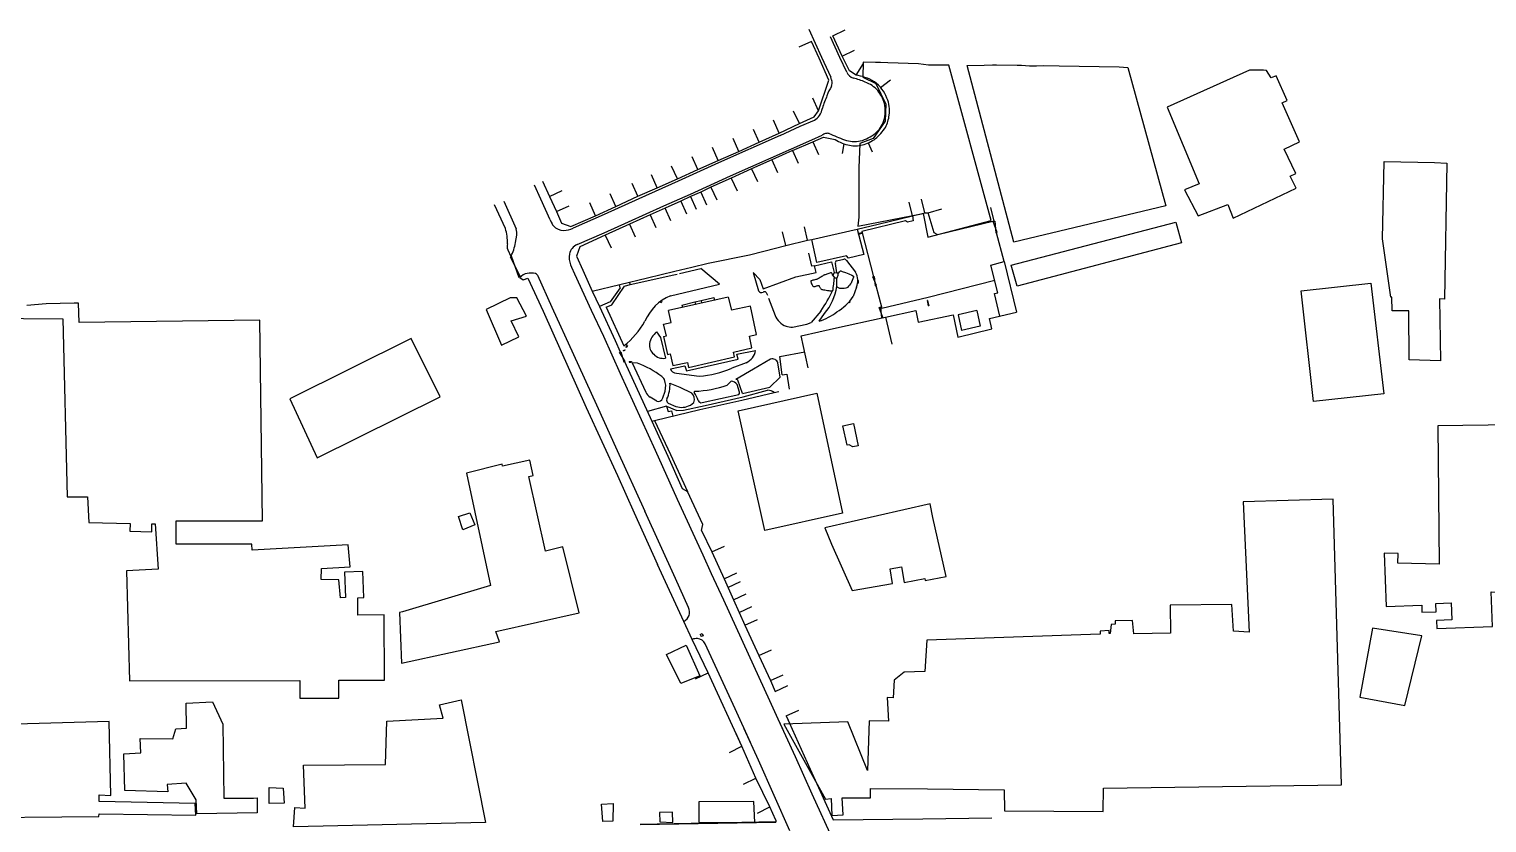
# Model space of a CAD drawing. Header units: metres. Extents: x 320405 to 332543, y 7395686 to 7410003.
# Drawn here: x 326812 to 327336, y 7397433 to 7397718 of the extents above; entities that cross this region are included whole.
import ezdxf

# ---------------------------------------------------------------- set-up
doc = ezdxf.new("R2010")
doc.units = ezdxf.units.M
doc.header["$LTSCALE"] = 10
doc.header["$MEASUREMENT"] = 0
doc.linetypes.add('CONTINUO', pattern=[0])
for name, color, linetype in [('Edificações', 30, 'Continuous'), ('T-ALAMBRADO', 30, 'CERCA_ALA'), ('T-ALVENARIA', 45, 'CONTINUO'), ('T-CIMENTADO', 252, 'Continuous'), ('T-ESCADA', 45, 'CONTINUO'), ('T-GRELHA', 252, 'CONTINUO'), ('T-GUIA', 230, 'Continuous'), ('T-MURETA', 45, 'CONTINUO'), ('T-MURO', 30, 'CONTINUO'), ('T-PORTAO', 45, 'CONTINUO'), ('Vias Primárias', 230, 'Continuous')]:
    doc.layers.add(name, color=color, linetype=linetype)
doc.styles.get("Standard").update_dxf_attribs({"font": 'arial.ttf'})
doc.linetypes.add('CERCA_ALA', pattern='A,0.5,-0.1,["XX",Standard,S=0.1,R=0,X=-0.1,Y=-0.05],0', length=0.6)

# ---------------------------------------------------------------- blocks, each defined once
blk = doc.blocks.new('topografia ÁGUA BRANCA - LAPA_X')
at = {"layer": 'Edificações', "linetype": 'CONTINUO', "flags": 128}
for points in [[(154453.0321369962, 253554.4151562479), (154450.3237775131, 253560.3922955603)], [(154461.2887196844, 253555.2115470226), (154457.924915787, 253562.4690612315)], [(154456.623720341, 253546.52337526), (154453.0321369962, 253554.4151562479)], [(154463.9549713352, 253549.8528781614), (154461.2887196844, 253555.2115470226)], [(154466.3335945632, 253548.3288543731), (154463.9549713352, 253549.8528781614)], [(154452.9323884206, 253535.503615235), (154456.623720341, 253546.52337526)], [(154446.0066057107, 253530.900258361), (154451.2908871818, 253533.3815613421)], [(154451.2908871818, 253533.3815613421), (154452.9323884206, 253535.503615235)], [(154431.5597664201, 253524.2315080465), (154438.8091110935, 253527.5168095264)], [(154438.8091110935, 253527.5168095264), (154446.0066057107, 253530.900258361)], [(154424.2492497706, 253520.8923245171), (154431.5597664201, 253524.2315080465)], [(154443.5432911468, 253521.282003828), (154450.8959879959, 253524.41731797)], [(154450.8959879959, 253524.41731797), (154454.6650535825, 253526.0434911852)], [(154454.6650535825, 253526.0434911852), (154458.8385886818, 253525.2748413234)], [(154409.6143937822, 253514.3617813291), (154416.8525208941, 253517.6574771118)], [(154416.8525208941, 253517.6574771118), (154424.2492497706, 253520.8923245171)], [(154436.1498230995, 253517.8813647282), (154428.8803869839, 253514.6063940868)], [(154443.5432911468, 253521.282003828), (154436.1498230995, 253517.8813647282)], [(154402.2648080259, 253510.9714979441), (154409.6143937822, 253514.3617813291)], [(154421.5808488126, 253511.255258651), (154414.305806583, 253507.9612467881)], [(154428.8803869839, 253514.6063940868), (154421.5808488126, 253511.255258651)], [(154353.7630891398, 253510.0600180951), (154356.2921749855, 253504.5970327272)], [(154387.983212471, 253504.7075631856), (154394.9766622696, 253507.7886719335)], [(154394.9766622696, 253507.7886719335), (154402.2648080259, 253510.9714979441)], [(154410.6250109799, 253506.2597303644), (154406.9255865309, 253504.6206883935)], [(154414.305806583, 253507.9612467881), (154410.6250109799, 253506.2597303644)], [(154356.2921749855, 253504.5970327272), (154358.7709765079, 253499.1718748406)], [(154372.8194314285, 253497.6968096701), (154380.1424596306, 253500.9674888366)], [(154380.1424596306, 253500.9674888366), (154387.983212471, 253504.7075631856)], [(154403.4574503864, 253502.9999686465), (154397.9009065531, 253500.4685509634)], [(154406.9255865309, 253504.6206883935), (154403.4574503864, 253502.9999686465)], [(154358.7709765079, 253499.1718748406), (154360.6910180833, 253495.0218146158)], [(154363.9550304886, 253493.7749120895), (154372.8194314285, 253497.6968096701)], [(154392.4798598676, 253498.0087408208), (154385.071168107, 253494.6582773558)], [(154397.9009065531, 253500.4685509634), (154392.4798598676, 253498.0087408208)], [(154360.6910180833, 253495.0218146158), (154363.9550304886, 253493.7749120895)], [(154376.3614009315, 253490.6735506872), (154367.1991405859, 253486.483247477)], [(154385.071168107, 253494.6582773558), (154376.3614009315, 253490.6735506872)], [(154367.1991405859, 253486.483247477), (154366.0339425846, 253483.1257248006)], [(154366.0339425846, 253483.1257248006), (154368.2933801581, 253478.1035037961)], [(154348.5805222158, 253475.2673052661), (154354.1084946655, 253463.317506894)], [(154368.2933801581, 253478.1035037961), (154371.7085870003, 253470.6397251397)], [(154371.7085870003, 253470.6397251397), (154374.2923, 253465.1127)], [(154374.2923, 253465.1127), (154379.9929255012, 253452.883213242)], [(154354.1084946655, 253463.317506894), (154369.6438076685, 253428.7684147093)], [(154379.9929255012, 253452.883213242), (154381.7729748688, 253448.7615480364)], [(154383.3464400561, 253445.2910764514), (154393.185488967, 253423.9523615748)], [(154369.6438076685, 253428.7684147093), (154380.8819790051, 253404.3574232013)], [(154394.2097101801, 253424.1525594016), (154399.9275083236, 253412.0195714652)], [(154399.9275083236, 253412.0195714652), (154406.0900715157, 253398.6498435078)], [(154380.8819790051, 253404.3574232013), (154386.9813262559, 253391.0287351767)], [(154411.6075264994, 253386.8921609376), (154406.0900715157, 253398.6498435078)], [(154386.9813262559, 253391.0287351767), (154395.3788914197, 253372.4794330957)], [(154411.1627617598, 253384.7141535381), (154411.6075264994, 253386.8921609376)], [(154411.1627617598, 253384.7141535381), (154414.7964560213, 253377.0278555818)], [(154414.7964560213, 253377.0278555818), (154419.2436926528, 253367.3526956257)], [(154404.8235442536, 253352.039944878), (154395.3788914197, 253372.4794330957)], [(154419.2436926528, 253367.3526956257), (154422.6890766075, 253359.8278642147)], [(154420.666137289, 253364.2535501223), (154425.2091842597, 253366.3417848366)], [(154422.6890766075, 253359.8278642147), (154424.7575065449, 253355.2834084622)], [(154424.7575065449, 253355.2834084622), (154426.7828977452, 253350.7108267914)], [(154407.8155375583, 253345.5404915025), (154404.8235442536, 253352.039944878)], [(154426.7828977452, 253350.7108267914), (154431.7845890341, 253339.7855196489)], [(154413.6236863709, 253333.5500838541), (154407.8155375583, 253345.5404915025)], [(154431.7845890341, 253339.7855196489), (154435.9647694639, 253330.8150822379)], [(154425.8088857587, 253307.193545146), (154413.6236863709, 253333.5500838541)], [(154435.9647694639, 253330.8150822379), (154437.6613677629, 253326.9297286527)], [(154441.6946899378, 253318.1484697404), (154450.2699321926, 253299.0741104643)], [(154441.6946899378, 253318.1484697404), (154443.2068763121, 253314.7848335866)], [(154430.8290422271, 253295.7750904163), (154425.8088857587, 253307.193545146)], [(154450.2699321926, 253299.0741104643), (154458.600161694, 253280.8353174935)], [(154435.8675383473, 253285.4060852216), (154430.8290422271, 253295.7750904163)], [(154438.0165532983, 253280.6176002431), (154435.8675383473, 253285.4060852216)], [(154458.600161694, 253280.8353174935), (154490.8120017286, 253281.1982109507)], [(154490.8120017286, 253281.1982109507), (154515.6040252252, 253281.6773857749)]]:
    blk.add_lwpolyline(points, dxfattribs=at)
at = {"layer": 'Edificações', "linetype": 'CONTINUO'}
for centre, radius, start, end in [((154463.6720875654, 253530.0749657709), 18.44689861737561, 71.49291983651027, 81.70444839051278), ((154464.4032100918, 253531.8583462795), 16.52416218180704, 58.54988912032046, 71.93407445944703), ((154465.4303686619, 253535.5379925099), 12.89146075957047, 20.94326963025542, 53.9064926462082), ((154466.7913268637, 253535.5985824922), 11.6067204856027, 352.2603148561612, 23.06582052877688), ((154464.9223879142, 253535.6727754007), 13.46980395853078, 333.1799325532982, 353.0182420184258), ((154461.3201209474, 253539.8385352216), 18.68165672784991, 310.2079371995974, 326.7493523914634), ((154466.2998444364, 253536.1346608884), 13.17596366189243, 235.508928643383, 260.3534861492089), ((154466.0545961949, 253532.5248512826), 9.582981427786564, 258.1819513515147, 285.8227480412619), ((154465.378295874, 253536.1784540274), 13.28704343021723, 284.3326256696274, 307.0306653240457)]:
    blk.add_arc(centre, radius, start, end, dxfattribs=at)
at = {"layer": 'T-ALAMBRADO', "linetype": 'CONTINUO', "flags": 128}
for points in [[(154486.6601153248, 253497.8527228187), (154487.008010637, 253496.1129721366), (154484.9623939207, 253495.6262974889), (154484.1921942224, 253496.0014879865), (154468.4750075425, 253492.177896307), (154472.7011037303, 253475.9650969977)], [(154452.1002997513, 253477.481068353), (154451.5532811415, 253479.8850082688)], [(154429.4832555302, 253477.3886197987), (154431.8608965291, 253474.8869294517), (154433.1216220416, 253471.5718841136), (154444.8698895671, 253475.8514821503), (154452.1002997513, 253477.481068353)], [(154475.7216652913, 253464.6184002288), (154492.4032660072, 253468.6894935756), (154516.2905294458, 253474.7480635471)], [(154473.5812836327, 253472.7693534375), (154475.7216652913, 253464.6184002288)], [(154475.0681371168, 253465.0090460968), (154475.5835445854, 253465.1443883891)]]:
    blk.add_lwpolyline(points, dxfattribs=at)
at = {"layer": 'T-ALVENARIA', "flags": 128}
for points in [[(154515.9984551598, 253495.984407653), (154514.8024250697, 253500.8392518342)], [(154492.3978016656, 253498.9760668253), (154497.2035271942, 253500.3562849764)], [(154515.9984551598, 253495.984407653), (154495.8204376695, 253491.0133900035), (154494.4750441654, 253491.7434005147), (154492.3978016656, 253498.9760668253)], [(154450.5290669104, 253489.3117876161), (154466.8284628463, 253493.0447428957)], [(154466.8284628463, 253493.0447428957), (154469.2580018438, 253483.9501126602)], [(154452.361808787, 253481.0103306697), (154450.5290669104, 253489.3117876161)], [(154462.982346292, 253483.4589010468), (154452.361808787, 253481.0103306697)], [(154463.7685001153, 253482.6625434142), (154462.982346292, 253483.4589010468)], [(154469.2580018438, 253483.9501126602), (154463.7685001153, 253482.6625434142)], [(154514.8952848138, 253480.240409204), (154519.691795178, 253481.5076505936)], [(154517.4209656361, 253470.2981235585), (154514.8952848138, 253480.240409204)], [(154519.691795178, 253481.5076505936), (154524.1015180652, 253463.3233753519)], [(154381.7866994204, 253471.7901655668), (154378.1886782328, 253466.7892454334)], [(154381.7866994204, 253471.7901655668), (154381.5091376489, 253472.96169562)], [(154516.1750604925, 253469.9819333483), (154517.4209656361, 253470.2981235585)], [(154518.1403373424, 253461.8777718396), (154516.1750604925, 253469.9819333483)], [(154378.1886782328, 253466.7892454334), (154374.2923102208, 253465.1127451026)], [(154420.6006658289, 253468.4564425888), (154399.1290786598, 253463.662638394)], [(154420.6006658289, 253468.4564425888), (154421.7076162682, 253463.8080186333)], [(154428.6082652557, 253465.2995425356), (154421.7076162682, 253463.8080186333)], [(154430.8065060467, 253455.1292140064), (154428.6082652557, 253465.2995425356)], [(154397.3479279055, 253458.7380442045), (154400.077831927, 253459.4041703436)], [(154400.077831927, 253459.4041703436), (154399.1290786598, 253463.662638394)], [(154459.5241213107, 253457.5586178344), (154475.9262237834, 253461.2109695902), (154477.095759973, 253461.4867692175)], [(154477.095759973, 253461.4867692175), (154487.9475190633, 253463.8168893482), (154488.8563693739, 253459.6532824801), (154501.3661196175, 253462.3591583826), (154503.1049612379, 253454.321533794)], [(154477.095759973, 253461.4867692175), (154479.3909998201, 253451.7537391629)], [(154509.9332771117, 253463.880114211), (154503.1468010527, 253462.3095422894)], [(154503.1468010527, 253462.3095422894), (154504.3661019008, 253456.7107407058)], [(154509.9332771117, 253463.880114211), (154511.1525779598, 253458.2813126274)], [(154514.4350680874, 253460.9792420203), (154524.1015134473, 253463.32337773)], [(154515.3306185496, 253457.2862771721), (154514.4350680874, 253460.9792420203)], [(154398.3695106339, 253454.5514155216), (154397.3479279055, 253458.7380442045)], [(154397.3838309547, 253454.3311076234), (154398.3695106339, 253454.5514155216)], [(154397.3838309547, 253454.3311076234), (154398.8198842066, 253447.9060610287)], [(154428.2107442087, 253454.5284492369), (154430.8065060467, 253455.1292140064)], [(154429.1005536324, 253450.2833378492), (154428.2107442087, 253454.5284492369)], [(154446.8352156359, 253454.7308651245), (154459.5241213107, 253457.5586178344)], [(154449.317087638, 253443.1251297666), (154446.8352156359, 253454.7308651245)], [(154503.1049612379, 253454.321533794), (154515.3306185496, 253457.2862771721)], [(154511.1525779598, 253458.2813126274), (154504.3661019008, 253456.7107407058)], [(154422.491817643, 253448.7557392064), (154429.1005536324, 253450.2833378492)], [(154422.8496204744, 253447.0569934661), (154422.491817643, 253448.7557392064)], [(154440.0385683045, 253440.6102930628), (154439.1139916897, 253447.2079858094), (154448.0737678087, 253448.9391529835)], [(154398.8198842066, 253447.9060610287), (154399.8137207919, 253448.1421015957)], [(154399.8137207919, 253448.1421015957), (154400.7043282909, 253443.9648546884)], [(154400.7043282909, 253443.9648546884), (154405.9637610883, 253445.0792018072)], [(154405.9637610883, 253445.0792018072), (154406.3663359355, 253443.2555214933)], [(154406.3663359355, 253443.2555214933), (154422.8496204744, 253447.0569934661)], [(154440.0385683045, 253440.6102930628), (154441.6384249761, 253440.8649666389)], [(154441.6384258824, 253440.8649626774), (154442.498078605, 253435.4646249384)], [(154398.4919688456, 253429.2619458479), (154391.6157556519, 253427.3567710665)], [(154398.4919688456, 253429.2619458479), (154399.0179751831, 253427.3634682123)], [(154399.0179751831, 253427.3634682123), (154400.2129560298, 253427.694558496)], [(154400.2129560298, 253427.694558496), (154400.7517779554, 253425.7498264636)]]:
    blk.add_lwpolyline(points, dxfattribs=at)
at = {"layer": 'T-CIMENTADO', "flags": 128}
for points in [[(154450.588335131, 253479.6576556478), (154449.5087009622, 253484.3879393163)], [(154451.5532811415, 253479.8850082688), (154450.588335131, 253479.6576556478)], [(154451.5532811415, 253479.8850082688), (154457.7060423348, 253481.2325053469)], [(154457.7060423348, 253481.2325053469), (154458.6285948681, 253477.3860791979)], [(154376.7884747939, 253464.8476608845), (154378.7283430204, 253465.6649919287), (154383.2990434992, 253472.372914844), (154385.3464858195, 253473.0444951694), (154401.0501003429, 253476.5354156313)], [(154399.8033014599, 253469.0000999157), (154417.4874661191, 253473.2237732074), (154410.7491443667, 253478.7628902648)], [(154401.0501003429, 253476.5354156313), (154402.1906976785, 253476.7973638599)], [(154403.0183153201, 253476.987433544), (154410.7491443667, 253478.7628902648)], [(154385.3464858195, 253473.0444951694), (154385.1611095028, 253473.8269297424)], [(154376.7884747939, 253464.8476608845), (154383.1397992738, 253450.9580213399)], [(154453.8037474327, 253463.6027810344), (154450.372603421, 253459.5065273471)], [(154453.268513576, 253459.9366109064), (154455.1964704033, 253462.6641614007)], [(154394.8508229989, 253455.981422962), (154396.2849915565, 253453.9393230443), (154398.0213232957, 253446.5586658765)], [(154399.8425711095, 253442.7708104388), (154405.0712413552, 253443.8053904211), (154405.5796100609, 253442.0326915125), (154424.1308351401, 253446.2161377908), (154423.7496686837, 253447.9949678815), (154430.4641849156, 253449.3692189127)]]:
    blk.add_lwpolyline(points, dxfattribs=at)
at = {"layer": 'T-CIMENTADO'}
for centre, radius, start, end in [((154409.7218170696, 253494.3830818119), 53.76470496983263, 325.0752476682067, 334.3311554300494), ((154440.2913832506, 253475.1611913969), 19.45089668250675, 320.0221659915861, 351.9203745937823), ((154406.5951846648, 253453.1331173069), 17.25951374100401, 113.1734109722472, 157.1445954161031), ((154364.092897833, 253474.8066324861), 30.52115181470997, 308.6129182987571, 330.628322405138), ((154399.3218722302, 253450.4011745636), 7.150486236389799, 128.7026718146683, 168.8807756741562), ((154396.7269406765, 253451.343996498), 4.442786960808836, 174.3660753472768, 229.4165792455357), ((154397.2172120409, 253451.0842115803), 4.596428921085694, 222.6528564178313, 280.0753181626622)]:
    blk.add_arc(centre, radius, start, end, dxfattribs=at)
at = {"layer": 'T-ESCADA', "flags": 128}
for points in [[(154403.9313799856, 253465.6695193176), (154408.6290475448, 253466.7633545709)], [(154403.9313799856, 253465.6695193176), (154404.1301567385, 253464.7791925119)], [(154408.6290475448, 253466.7633545709), (154410.8033793156, 253467.2829096481)], [(154408.6290475448, 253466.7633545709), (154408.8373986472, 253465.8301439777)], [(154410.8033793156, 253467.2829096481), (154415.4216841452, 253468.3391744654)], [(154410.8033793156, 253467.2829096481), (154411.0189838876, 253466.3172105552)], [(154415.4216841452, 253468.3391744654), (154415.6426413591, 253467.3495007352)]]:
    blk.add_lwpolyline(points, dxfattribs=at)
at = {"layer": 'T-GRELHA', "flags": 128}
for points in [[(154467.2884634944, 253491.5122988291), (154468.5669879027, 253491.8060321565)], [(154467.3393100495, 253491.2909805252), (154467.2884634944, 253491.5122988291)], [(154467.3393100495, 253491.2909805252), (154468.6178344578, 253491.5847138527)], [(154468.6178344578, 253491.5847138527), (154468.5669879027, 253491.8060321565)], [(154467.0902827773, 253474.6616089445), (154467.0025377504, 253473.6922818556)], [(154467.0902827773, 253474.6616089445), (154467.2929116385, 253474.6439652452)], [(154467.2929116385, 253474.6439652452), (154467.2051666116, 253473.6746381564)], [(154467.0025377504, 253473.6922818556), (154467.2051666116, 253473.6746381564)], [(154396.2848862545, 253466.6997586869), (154396.6717960328, 253466.9734015811)], [(154396.2848862545, 253466.6997586869), (154396.3983061134, 253466.5393683634)], [(154396.3983061134, 253466.5393683634), (154396.7852158918, 253466.8130112576)], [(154396.6717960328, 253466.9734015811), (154396.7852158918, 253466.8130112576)], [(154463.8973441141, 253466.869240505), (154464.1679922745, 253466.6242676346)], [(154464.3705435605, 253466.8566611399), (154464.0979778516, 253467.0951185979)], [(154464.1679922745, 253466.6242676346), (154464.3705435605, 253466.8566611399)], [(154491.9903063457, 253467.4550973023), (154492.4499202146, 253465.5232921489)], [(154492.1959859758, 253467.5040295933), (154491.9903114758, 253467.4550961626)], [(154492.1959859758, 253467.5040295933), (154492.6555998448, 253465.5722244398)], [(154492.6555998448, 253465.5722244398), (154492.4499253447, 253465.5232910092)], [(154382.9516742696, 253449.2942422801), (154383.5091027414, 253449.5585525659)], [(154383.033693052, 253449.1212652639), (154382.9516742696, 253449.2942422801)], [(154383.033693052, 253449.1212652639), (154383.5911215239, 253449.3855755497)], [(154383.5911215239, 253449.3855755497), (154383.5091027414, 253449.5585525659)], [(154384.2415231345, 253451.2031056661), (154383.7684376105, 253450.5222537225)], [(154383.9307187436, 253450.4118362973), (154383.7684376105, 253450.5222537225)], [(154384.4038042676, 253451.0926882409), (154383.9307187436, 253450.4118362973)], [(154384.4038042676, 253451.0926882409), (154384.2415231345, 253451.2031056661)], [(154384.9766534569, 253445.2883584196), (154385.8307536778, 253445.3457249351)], [(154384.9766534569, 253445.2883584196), (154384.9913574088, 253445.0694265163)], [(154384.9913538192, 253445.0694230237), (154385.8454540402, 253445.1267895393)], [(154385.8307500882, 253445.3457214426), (154385.8454540402, 253445.1267895393)], [(154410.7698637773, 253347.3583246055), (154411.4227035914, 253347.6588563948)], [(154410.7698637773, 253347.3583246055), (154411.1179572139, 253346.6021674785)], [(154411.7707970279, 253346.9026992678), (154411.1179534123, 253346.6021653985)], [(154411.4227035914, 253347.6588563948), (154411.7707970279, 253346.9026992678)]]:
    blk.add_lwpolyline(points, dxfattribs=at)
at = {"layer": 'T-GUIA', "ltscale": 5, "flags": 128}
blk.add_lwpolyline([(154363.9473721444, 253479.9808196822), (154364.3125216533, 253479.2239046132)], dxfattribs=at)
at = {"layer": 'T-MURETA', "flags": 128}
for points in [[(154459.521993391, 253477.2987800801), (154459.0672823857, 253480.640870648)], [(154459.4796925757, 253481.6682811971), (154462.1130001771, 253482.2386782529)], [(154463.0329869326, 253481.7647397799), (154466.2615553236, 253477.5398471189)], [(154429.4832555302, 253477.3886197987), (154431.5032794185, 253470.8114688398)], [(154458.1186428763, 253476.3628253701), (154458.0917633972, 253476.4228130852), (154458.0550315282, 253476.5166999715), (154458.0099098384, 253476.6350885369), (154457.9578608973, 253476.7685812894), (154457.900347274, 253476.9077807366), (154457.8388315378, 253477.0432893865), (154457.7747762578, 253477.1657097468), (154457.7096440035, 253477.2656443255), (154457.644897344, 253477.3336956304), (154457.5819988486, 253477.3604661692), (154457.4700038693, 253477.3432698308), (154457.2708948335, 253477.2907595665), (154457.0055249231, 253477.2105464777), (154456.6947473204, 253477.1102416658), (154456.3594152074, 253476.9974562323), (154456.0203817661, 253476.8798012786), (154455.6985001786, 253476.7648879061), (154455.414623627, 253476.6603272162), (154455.1896052933, 253476.5737303105), (154455.0442983597, 253476.5127082902), (154454.9063933637, 253476.439368015), (154454.7009595034, 253476.3186717402), (154454.4449179512, 253476.1625136609), (154454.1551898796, 253475.9827879727), (154453.8486964611, 253475.7913888704), (154453.5423588681, 253475.6002105497), (154453.2530982732, 253475.4211472054), (154452.9978358488, 253475.2660930331), (154452.7934927673, 253475.1469422278), (154452.6569902014, 253475.0755889848), (154452.5124047191, 253475.0246313756), (154452.2870831643, 253474.960712755), (154452.0028521236, 253474.886795243), (154451.6815381834, 253474.8058409597), (154451.34496793, 253474.7208120251), (154451.0149679499, 253474.6346705594), (154450.7133648295, 253474.5503786826), (154450.4619851552, 253474.4708985148), (154450.2826555134, 253474.3991921761), (154450.1972024906, 253474.3382217865), (154450.1919179588, 253474.2410095564), (154450.2323860884, 253474.0711028799), (154450.3093719131, 253473.8472516529), (154450.4136404663, 253473.5882057713), (154450.5359567819, 253473.3127151308), (154450.6670858934, 253473.0395296274), (154450.7977928345, 253472.7873991569), (154450.9188426388, 253472.5750736151), (154451.0210003399, 253472.421302898), (154451.0950309714, 253472.3448369012), (154451.1904008621, 253472.3325376913), (154451.3517534779, 253472.35345359), (154451.562619558, 253472.3996138769), (154451.8065298418, 253472.4630478314), (154452.0670150685, 253472.5357847329), (154452.3276059776, 253472.6098538608), (154452.5718333084, 253472.6772844946), (154452.7832278001, 253472.7301059137), (154452.9453201922, 253472.7603473974), (154453.0416412239, 253472.7600382252), (154453.1071077111, 253472.7115635851), (154453.1859231975, 253472.6109712152), (154453.275548515, 253472.4707842201), (154453.3734444953, 253472.3035257049), (154453.47707197, 253472.121718774), (154453.583891771, 253471.9378865323), (154453.6913647299, 253471.7645520846), (154453.7969516785, 253471.6142385357), (154453.8981134485, 253471.4994689903), (154453.9923108715, 253471.432766553), (154454.1567633309, 253471.3854672854), (154454.4489862105, 253471.3235272515), (154454.8368843422, 253471.2513995602), (154455.2883625584, 253471.173537321), (154455.7713256912, 253471.0943936426), (154456.2536785729, 253471.0184216344), (154456.7033260355, 253470.9500744051), (154457.0881729114, 253470.8938050641), (154457.3761240326, 253470.8540667203), (154457.5350842315, 253470.8353124829), (154457.618913731, 253470.8286545409), (154457.7019876014, 253470.823633474), (154457.7829829457, 253470.8223449768), (154457.8605768672, 253470.8268847446), (154457.9334464689, 253470.839348472), (154458.0002688541, 253470.8618318539), (154458.0597211256, 253470.8964305851), (154458.1104803869, 253470.9452403607), (154458.1512237408, 253471.0103568753), (154458.1806282905, 253471.093875824), (154458.2121642051, 253471.2772069016), (154458.2577926956, 253471.6158602341), (154458.3139274285, 253472.0730821626), (154458.3769820704, 253472.6121190283), (154458.4433702878, 253473.1962171725), (154458.5095057471, 253473.7886229365), (154458.5718021149, 253474.3525826613), (154458.6266730577, 253474.8513426883), (154458.670532242, 253475.2481493586), (154458.6997933342, 253475.5062490134)], [(154458.6285948681, 253477.3860791979), (154458.1186428763, 253476.3628253701), (154458.6997933342, 253475.5062490134), (154459.6437917382, 253475.4973827265), (154460.0540529569, 253476.4824592843)], [(154458.6285948681, 253477.3860791979), (154459.521993391, 253477.2987800801)], [(154459.521993391, 253477.2987800801), (154459.631810573, 253477.3041594765), (154459.8085066541, 253477.3112618347), (154460.0069696491, 253477.322203842), (154460.1820875726, 253477.339102186), (154460.288748439, 253477.364073554), (154460.3615548455, 253477.4612415816), (154460.4650184545, 253477.6470232091), (154460.5988908791, 253477.8519750816), (154460.7629237324, 253478.0066538438), (154460.9568686273, 253478.0416161406), (154461.5401978894, 253477.8435131248), (154462.6383679821, 253477.4298141337), (154463.9001067249, 253476.9273030895), (154464.9741419375, 253476.4627639138), (154465.5092014393, 253476.1629805286), (154465.5321556894, 253475.8181950153), (154465.3662746931, 253475.2387982497), (154465.1048855898, 253474.5817973451), (154464.8413155188, 253474.004199415), (154464.6688916194, 253473.6630115728), (154464.4716390092, 253473.3826637757), (154464.129894535, 253472.9560963583), (154463.73145293, 253472.4930820006), (154463.3641089275, 253472.1033933825), (154463.1156572609, 253471.8968031837), (154462.7824594279, 253471.8229148284), (154462.2101412537, 253471.7614764723), (154461.5603939627, 253471.7174778934), (154460.9949087795, 253471.6959088698), (154460.6753769282, 253471.7017591794), (154460.4735559502, 253471.7665150485), (154460.1960568296, 253471.8995838994), (154459.9068509551, 253472.0728373051), (154459.6699097156, 253472.2581468386), (154459.5492044998, 253472.4273840726), (154459.5314222751, 253472.8045359127), (154459.5491574043, 253473.4994496087), (154459.5852423697, 253474.31278725), (154459.6225096536, 253475.0452109262), (154459.6437917382, 253475.4973827265)], [(154434.219347972, 253470.2317526618), (154434.653950822, 253469.2994376944)], [(154466.6337312142, 253472.1942243424), (154465.436586373, 253468.8034231181)], [(154434.9995206619, 253468.2418331739), (154437.4499557774, 253461.9849441915)], [(154443.7045077192, 253457.8346242163), (154448.8021044623, 253458.8463744218), (154450.372603421, 253459.5065273471)], [(154386.1329219784, 253444.8548711696), (154391.0450372648, 253434.3176473048)], [(154388.036523029, 253444.8075431362), (154386.1329219784, 253444.8548711696)], [(154427.0539868978, 253444.9693555053), (154421.8995452396, 253442.9874024252)], [(154425.8216795763, 253433.8619312399), (154435.5356888041, 253436.2094637794), (154439.3093180207, 253439.7788583467), (154438.4460832055, 253444.9454847866)], [(154435.8208520561, 253446.2395317755), (154429.6758072089, 253442.6312905089)], [(154402.016145468, 253441.1728432096), (154410.2317006624, 253440.089801463)], [(154420.2770748846, 253436.9370570364), (154421.6822271991, 253438.2899064113)], [(154429.6758072089, 253442.6312905089), (154423.4187125071, 253438.9295635221)], [(154425.8216795763, 253433.8619312399), (154424.0794369151, 253438.691969165)], [(154397.1479389273, 253432.2539420061), (154397.9927373939, 253434.7207510928)], [(154398.4919688456, 253429.2619458479), (154402.1673145658, 253427.7581523506), (154404.6076932734, 253427.8803429328), (154412.3703666598, 253429.608845226), (154426.0445894162, 253432.7073930146), (154434.7980551777, 253435.0832144085)], [(154399.711827533, 253437.5657610529), (154403.2812982217, 253436.2065705679), (154407.4820673708, 253434.0913551204)], [(154411.2929395979, 253430.6112519896), (154424.3892492567, 253433.5656228254)], [(154424.659135294, 253434.3581019249), (154423.8183235092, 253437.1412893746)], [(154395.0147252087, 253431.0606210724), (154392.5827277921, 253432.5797160258)], [(154399.0828590371, 253430.4261374543), (154401.8314619358, 253429.2057347487)], [(154407.0356775126, 253429.6826839914), (154408.337079235, 253430.7069789367)], [(154393.185488967, 253423.9523615748), (154398.9429685321, 253411.4157048183)]]:
    blk.add_lwpolyline(points, dxfattribs=at)
at = {"layer": 'T-MURETA'}
for centre, radius, start, end in [((154459.7653693588, 253480.9571309002), 0.7663850005998996, 111.8858629771009, 204.3723550855884), ((154462.1242278913, 253481.1305865177), 1.108148616013161, 34.90823398193456, 90.58052831263844), ((154459.5097021601, 253476.7092162944), 0.589691895599588, 337.3851416164179, 88.80567010456674), ((154461.3241488851, 253474.5103249852), 5.792752946363152, 336.4326187617338, 31.53268434515132), ((154432.5339086096, 253471.4333521198), 1.20371730214431, 211.1068474194289, 298.6258895616672), ((154433.5804445132, 253469.6579910262), 0.8587200032845914, 41.9251463476443, 123.1717176981044), ((154448.9937762243, 253480.3092155542), 20.06861393238403, 302.0588059631357, 325.0177439437596), ((154443.6819214183, 253464.4307401524), 6.694722819619631, 201.4280112286409, 249.8051761357498), ((154445.7346987146, 253481.9443172584), 23.26150264366501, 288.8974199223113, 306.7295769863713), ((154443.3199603749, 253463.8246576389), 6.002364289526024, 251.0507889557276, 273.6732258942957), ((154424.4274630359, 253450.526594098), 6.146668070807975, 295.2968752541948, 349.1468118054138), ((154372.7975668806, 253406.8866752151), 40.8683007768124, 54.08923161082343, 68.10667957942964), ((154436.5592314918, 253444.4275563033), 1.956644909807791, 15.34926645989381, 112.1708801966061), ((154394.8585343726, 253437.3329483109), 3.269624143189246, 28.35883082012524, 54.2711791069345), ((154390.7930082545, 253436.3671262992), 7.385570458637058, 347.1195318397591, 19.94101216291693), ((154401.9568952882, 253443.3694950827), 2.197450803914586, 195.8098148662123, 271.545061534254), ((154406.7127320281, 253479.200129207), 39.26831899243, 275.1413682217686, 292.7520945191583), ((154421.6811980709, 253435.727422577), 2.562484040950636, 33.48758837518776, 89.97698924047752), ((154423.6507546393, 253438.5373392094), 0.4557180232503877, 19.83487763021758, 120.6088002160356), ((154394.7459202686, 253436.0428823685), 4.083249050407965, 204.9934503449689, 238.009924754522), ((154387.635130348, 253436.9782548136), 12.09097921926783, 335.1865359912539, 2.785124965560047), ((154405.379831359, 253431.7600656823), 3.139157003633783, 340.3990002497969, 47.95749667117846), ((154408.6803805181, 253434.4277778418, 723.2175751475394), 0.2730141717941827, 96.1849834626103, 212.1756209376829), ((154395.3194765128, 253426.021904918), 15.51218318046886, 20.21328112530742, 32.17562083868656), ((154406.9996256837, 253474.597182995), 39.9321392427066, 272.3700667587115, 289.4206053764224), ((154424.0328363079, 253434.1291981637), 0.6668188299409327, 302.3098345607565, 20.07667060340377), ((154434.6374195975, 253430.5719736381), 4.514099808214071, 56.64718346697142, 87.9606821599368), ((154395.4842046674, 253432.7247231023), 1.729059434526104, 254.2450838064723, 344.2002628928525), ((154399.6556515936, 253431.4241188506), 1.150677270174682, 155.3471090450372, 240.1462819672934), ((154403.8576255967, 253435.7286042936), 6.830312312052927, 252.7439208960158, 297.7287635760875), ((154411.0238428129, 253431.8041200588, 723.2154808636245), 1.222843943575638, 200.2132809849826, 282.7124488833213)]:
    blk.add_arc(centre, radius, start, end, dxfattribs=at)
at = {"layer": 'T-MURO', "linetype": 'CONTINUO', "flags": 128}
for points in [[(154457.924915787, 253562.4690612315), (154462.4613339361, 253564.5716573354)], [(154450.3237775131, 253560.3922955603), (154445.7545415168, 253558.3620043472)], [(154461.2887196844, 253555.2115470226), (154465.8251378335, 253557.3141431266)], [(154466.3335945632, 253548.3288543731), (154469.0310034347, 253552.5388407603)], [(154475.1984494717, 253543.9507422274), (154478.6972320832, 253546.7277617008)], [(154452.9323884206, 253535.503615235), (154450.8072028732, 253540.029494861)], [(154446.0066057107, 253530.900258361), (154443.8814201634, 253535.426137987)], [(154431.5597664201, 253524.2315080465), (154429.4958840767, 253528.7856698434)], [(154438.8091110935, 253527.5168095264), (154436.7452287501, 253532.0709713233)], [(154416.8525208941, 253517.6574771118), (154414.8490617136, 253522.2385415418)], [(154424.2492497706, 253520.8923245171), (154422.2457905901, 253525.4733889472)], [(154450.8959879959, 253524.41731797), (154452.8767534701, 253519.8263956078)], [(154462.0283210881, 253523.6703074473), (154461.4200291835, 253520.1782375535)], [(154470.7469965161, 253524.0243363493), (154472.1765889039, 253520.8286341878)], [(154409.6143937822, 253514.3617813291), (154407.5200364893, 253518.9020090249)], [(154436.1498230995, 253517.8813647282), (154438.2391705105, 253513.3388293793)], [(154443.5432911468, 253521.282003828), (154445.6326385577, 253516.7394684791)], [(154394.9766622696, 253507.7886719335), (154392.9607818529, 253512.3642840396)], [(154402.2648080259, 253510.9714979441), (154400.170450733, 253515.51172564)], [(154421.5808488126, 253511.255258651), (154423.6669584646, 253506.7112354864)], [(154428.8803869839, 253514.6063940868), (154430.9664966359, 253510.0623709223)], [(154356.2921749855, 253504.5970327272), (154360.8399500392, 253506.6749504495)], [(154387.983212471, 253504.7075631856), (154385.9673320542, 253509.2831752917)], [(154410.6250109799, 253506.2597303644), (154412.7230335129, 253501.7211951986)], [(154414.305806583, 253507.9612467881), (154416.4038291161, 253503.4227116223)], [(154340.4963514438, 253493.0191604361), (154336.5423703628, 253501.5712838109)], [(154358.7709765079, 253499.1718748406), (154363.3187515617, 253501.2497925629)], [(154372.8194314285, 253497.6968096701), (154370.7804130392, 253502.2621578505)], [(154380.1424596306, 253500.9674888366), (154378.1034412413, 253505.5328370169)], [(154403.4574503864, 253502.9999686465), (154405.574297289, 253498.4701828689)], [(154406.9255865309, 253504.6206883935), (154409.0424334335, 253500.0909026159)], [(154486.6601153248, 253497.8527228187), (154485.4550621212, 253502.7053548061)], [(154491.1493392099, 253498.9806939084), (154489.9442860063, 253503.8333258957)], [(154392.4798598676, 253498.0087408208), (154394.5458795732, 253493.4555482512)], [(154399.9669262588, 253495.9153583938), (154397.9009065531, 253500.4685509634)], [(154466.8284628463, 253493.0447428957), (154474.3884556206, 253494.8412365433), (154486.6601153248, 253497.8527228187), (154491.1493392099, 253498.9806939084), (154492.3978016656, 253498.9760668253)], [(154376.3614009315, 253490.6735506872), (154378.4415463266, 253486.126794136)], [(154385.071168107, 253494.6582773558), (154387.1513135021, 253490.1115208047)], [(154441.2317132444, 253487.1633320607), (154440.0868782355, 253492.0305029846)], [(154449.0505174543, 253489.0024375559), (154447.9659561662, 253493.8837858052)], [(154519.691795178, 253481.5076505936), (154516.950635995, 253491.8400213608)], [(154341.3902790878, 253485.4204322581), (154342.4117351435, 253482.9858979026)], [(154391.610716224, 253475.3549863744), (154401.3816372012, 253477.8432586335), (154407.4846044005, 253479.2258012401), (154413.4031249743, 253480.6657080106), (154428.1601144923, 253483.7192652091), (154433.3814779893, 253485.0431202597), (154441.2317132444, 253487.1633320607)], [(154441.2317132444, 253487.1633320607), (154449.0505174543, 253489.0024375559), (154450.5290669104, 253489.3117876161)], [(154345.711341622, 253475.4656035652), (154346.8913519027, 253474.5532706884)], [(154346.8913519027, 253474.5532706884), (154348.5805222158, 253475.2673052661)], [(154371.7107129509, 253470.6239610015), (154391.610716224, 253475.3549863744)], [(154394.2097101801, 253424.1525594016), (154410.4550440064, 253428.1189096686), (154425.5383682865, 253431.5180249371), (154437.1192403016, 253434.3426052922)], [(154437.1192403016, 253434.3426052922), (154438.8119433408, 253434.6957012788)], [(154393.185488967, 253423.9523615748), (154394.2097101801, 253424.1525594016)], [(154398.9429685321, 253411.4157048183), (154404.1527227349, 253399.7398947028)], [(154404.1527227349, 253399.7398947028), (154406.0900715157, 253398.6498435078)], [(154414.7964560213, 253377.0278555818), (154419.339502992, 253379.116090296)], [(154419.2436926528, 253367.3526956257), (154423.7867396235, 253369.44093034)], [(154422.6890766075, 253359.8278642147), (154427.2321235782, 253361.916098929)], [(154424.7575065449, 253355.2834084622), (154429.3005535156, 253357.3716431764)], [(154426.7828977452, 253350.7108267914), (154431.3259447159, 253352.7990615056)], [(154431.7845890341, 253339.7855196489), (154436.3276360048, 253341.8737543632)], [(154409.1238232038, 253331.3703518804), (154413.6236863709, 253333.5500838541)], [(154435.9647694639, 253330.8150822379), (154440.5078164346, 253332.9033169522)], [(154437.6613677629, 253326.9297286527), (154442.2044147336, 253329.017963367)], [(154441.6946899378, 253318.1484697404), (154446.2377369085, 253320.2367044546)], [(154421.3117067483, 253305.0082806429), (154425.8088857587, 253307.193545146)]]:
    blk.add_lwpolyline(points, dxfattribs=at)
at = {"layer": 'T-MURO', "linetype": 'CONTINUO', "ltscale": 5, "flags": 128}
for points in [[(154421.3117067483, 253305.0082806429), (154425.8088857587, 253307.193545146)], [(154425.8088857587, 253307.193545146), (154423.5615875126, 253312.0544424735)], [(154426.3318632167, 253293.5898259132), (154430.8290422271, 253295.7750904163)], [(154431.3703593369, 253283.2208207185), (154435.8675383473, 253285.4060852216)], [(154438.0165532983, 253280.6176002431), (154438.0074382799, 253279.9505226066)]]:
    blk.add_lwpolyline(points, dxfattribs=at)
at = {"layer": 'T-MURO', "ltscale": 5, "flags": 128}
for points in [[(154389.2653946251, 253279.0098488673), (154438.0074382799, 253279.9505226066)], [(154438.0074382799, 253279.9505226066), (154438.0074382799, 253279.9505226066)]]:
    blk.add_lwpolyline(points, dxfattribs=at)
at = {"layer": 'T-MURO', "linetype": 'CONTINUO'}
for centre, radius, start, end in [((154324.9831822459, 253488.2468312244), 16.23063599084151, 357.4866426560608, 17.09951146392817), ((154343.8528272845, 253486.710153707), 2.779842628019266, 162.7373096965752, 207.6426022077848)]:
    blk.add_arc(centre, radius, start, end, dxfattribs=at)
at = {"layer": 'T-PORTAO', "flags": 128}
for points in [[(154515.7548031676, 253495.9284281325), (154516.2421071519, 253496.0403871734), (154516.7069840028, 253491.7840418403), (154517.1942879872, 253491.8960008812)], [(154472.4600784401, 253475.8987131932), (154472.9421290204, 253476.0314808023), (154473.3402583426, 253472.7029696329), (154473.8223089229, 253472.835737242)], [(154474.8242831649, 253464.9539529925), (154475.3119910687, 253465.064139201), (154475.6823698315, 253461.155876486), (154476.1700777354, 253461.2660626945)], [(154381.5452839519, 253448.658316034), (154382.0006657858, 253448.8647800389), (154383.1187491391, 253445.1878444489), (154383.5741309731, 253445.3943084538)]]:
    blk.add_lwpolyline(points, close=True, dxfattribs=at)
for points in [[(154342.1828018865, 253482.8854510816), (154345.940274879, 253475.5660503861)], [(154345.482408365, 253475.3651567442), (154342.6406684005, 253483.0863447235)]]:
    blk.add_lwpolyline(points, dxfattribs=at)
at = {"layer": 'T-PORTAO', "ltscale": 5, "flags": 128}
for points in [[(154389.2615355395, 253279.2098116325), (154438.0035791942, 253280.1504853718)], [(154438.0035791942, 253280.1504853718), (154438.0035791942, 253280.1504853718)]]:
    blk.add_lwpolyline(points, dxfattribs=at)
at = {"layer": 'Vias Primárias', "ltscale": 5, "flags": 128}
for points in [[(154449.3345521153, 253564.8433234284), (154453.8948747318, 253554.8440015378)], [(154460.5079645558, 253554.6536157723), (154457.1085406934, 253562.0927095891)], [(154453.8948747318, 253554.8440015378), (154457.2400408557, 253547.5711361313)], [(154463.0008872799, 253549.4662660445), (154460.5079645558, 253554.6536157723)], [(154457.5902849816, 253546.6383188722), (154457.6392782667, 253546.4556329647)], [(154446.361634771, 253529.9490936112), (154451.4375518699, 253532.21304393)], [(154439.0907654313, 253526.6801246557), (154446.361634771, 253529.9490936112)], [(154439.0907654313, 253526.6801246557), (154417.0171627996, 253516.7931645173)], [(154435.8691085709, 253518.5719760715), (154443.2421522776, 253521.8481084702)], [(154443.2421522776, 253521.8481084702), (154450.5461844179, 253525.1182028642)], [(154450.5461844179, 253525.1182028642), (154454.161093149, 253526.7986428734)], [(154417.0171627996, 253516.7931645173), (154402.5448835672, 253510.2005572389)], [(154421.3621076221, 253512.0735423055), (154435.8691085709, 253518.5719760715)], [(154406.9116510086, 253505.5421711604), (154421.3621076221, 253512.0735423055)], [(154353.1962547702, 253503.627239822), (154350.9135952105, 253508.655397115)], [(154402.5448835672, 253510.2005572389), (154388.4268833924, 253503.7438577998)], [(154339.8767723124, 253502.8362842682), (154344.3851214022, 253492.8950735783)], [(154356.5878725731, 253496.173961551), (154353.1962547702, 253503.627239822)], [(154388.4268833924, 253503.7438577998), (154375.9688278847, 253498.1905917925)], [(154384.6777286934, 253495.4846556727), (154397.3802684497, 253501.2360581266)], [(154397.3802684497, 253501.2360581266), (154406.9116510086, 253505.5421711604)], [(154356.5878725731, 253496.173961551), (154356.9509308363, 253495.3594182276)], [(154375.9688278847, 253498.1905917925), (154364.8498530652, 253493.1591833465)], [(154375.9973558492, 253491.5742599071), (154384.6777286934, 253495.4846556727)], [(154344.1451361594, 253487.9908421042), (154344.5914425179, 253490.648158572)], [(154356.9509308363, 253495.3594182276), (154357.2217579317, 253494.7809622043)], [(154366.290067515, 253487.3102846854), (154375.9973558492, 253491.5742599071)], [(154352.006236491, 253476.3529886451), (154357.2480115619, 253464.8213453362)], [(154364.3125216533, 253479.2239046132), (154365.3545976744, 253476.8193452774)], [(154365.3545976744, 253476.8193452774), (154371.3734192595, 253463.8079140117)], [(154357.2480115619, 253464.8213453362), (154365.0271869031, 253447.8451579473)], [(154371.3734192595, 253463.8079140117), (154375.7741614648, 253454.4570038027)], [(154375.7741614648, 253454.4570038027), (154381.8613835005, 253441.0686819248)], [(154365.0271869031, 253447.8451579473), (154373.2859818056, 253429.7466662021)], [(154381.8613835005, 253441.0686819248), (154394.4651229638, 253413.5329480068)], [(154373.2859818056, 253429.7466662021), (154380.7741473835, 253413.4045615512)], [(154380.7741473835, 253413.4045615512), (154390.7392295151, 253391.6362580692)], [(154394.4651229638, 253413.5329480068), (154402.3663093914, 253395.9539874347)], [(154401.7975749219, 253367.4478109257), (154390.7392295151, 253391.6362580692)], [(154402.3663093914, 253395.9539874347), (154411.6764868172, 253375.9800557475)], [(154411.6764868172, 253375.9800557475), (154414.6824748733, 253369.2354915656)], [(154406.5315691715, 253357.0459370056), (154401.7975749219, 253367.4478109257)], [(154414.6824748733, 253369.2354915656), (154419.0307139854, 253359.7339536153)], [(154419.0307139854, 253359.7339536153), (154427.9265420242, 253340.3734707352)], [(154423.3077050885, 253320.6338208719), (154412.5078146626, 253343.9421105373)], [(154427.9265420242, 253340.3734707352), (154435.6088865905, 253323.6403468747)], [(154435.6088865905, 253323.6403468747), (154438.6844493709, 253317.0398302854)], [(154428.8860436068, 253308.5362055372), (154423.3077050885, 253320.6338208719)], [(154431.7962124199, 253302.2249915608), (154426.6106497911, 253313.4707980555)], [(154438.6844493709, 253317.0398302854), (154444.8626473076, 253303.5263941996)], [(154438.6844493709, 253317.0398302854), (154440.2960740405, 253313.5147593463)], [(154443.087754795, 253276.869272665), (154431.7962124199, 253302.2249915608)], [(154444.8626473076, 253303.5263941996), (154450.9748516644, 253290.1906227219)], [(154450.9748516644, 253290.1906227219), (154458.7299600481, 253273.2275911479)]]:
    blk.add_lwpolyline(points, dxfattribs=at)
at = {"layer": 'Vias Primárias', "ltscale": 5}
for centre, radius, start, end in [((154466.7000228097, 253551.1380529511), 4.059368809206533, 204.3201085769396, 251.2089269875501), ((154473.2189711306, 253534.6959220643), 18.3976240679163, 148.6533119014213, 160.1371966229433), ((154450.9409612233, 253544.6738643379, 720.8417108460669), 6.933439843248458, 16.45907653413995, 24.70014166520907), ((154453.9995518671, 253545.5774843867), 3.744162548468033, 339.5064499311886, 13.56439389802792), ((154460.1442891069, 253525.1727794471), 22.73626681153052, 65.30084136743059, 76.65425287694299), ((154466.0893426839, 253535.6329227569), 10.79818446532495, 41.74370629985884, 70.77630101718745), ((154465.2777454494, 253535.2089887188), 11.68814471254388, 14.95091723658148, 40.64533115039396), ((154511.6017909473, 253517.6826244221), 60.35022634707017, 157.3260094720241, 161.8241333800623), ((154465.415494428, 253535.512785436), 11.47958098068614, 342.3477217680276, 13.66323243926816), ((154449.1822351057, 253536.6328267214), 4.961948571941822, 297.0342086932552, 325.8307503414452), ((154447.5509884554, 253537.4571368129), 6.778623281096896, 327.8103036742394, 351.9506854623597), ((154466.0915068195, 253501.7289497503), 27.76372243835962, 112.6128186852409, 115.4493048403429), ((154456.1606510152, 253524.0015132063), 3.438337684711616, 80.87278011696925, 102.5026400003823), ((154483.3699019791, 253584.7211842371), 63.22262783176458, 245.0551841689019, 250.4758774753126), ((154464.1346606382, 253538.838249909), 14.6184375171986, 285.0344803444244, 309.114785620793), ((154466.4746687342, 253535.3026866168), 10.40727145780593, 311.3997206592668, 341.6816832381066), ((154465.8326493984, 253535.2236168764), 10.71012128663282, 250.404222351049, 281.2750761124981), ((154337.934010826, 253491.1697755384), 6.677835052834323, 355.5199662887111, 14.97288426576592), ((154359.9705591019, 253496.0318054757, 722.7463627522125), 3.020019331547478, 204.4679309257641, 222.6679876384092), ((154361.4134430074, 253497.3617685764), 4.982343415976024, 222.6679877836089, 269.5526569178399), ((154361.2593197857, 253501.0290955859), 8.650286000288379, 270.7632130488037, 294.5241548379761), ((154328.1454740716, 253490.7294855722), 16.23235518867239, 331.5073209682674, 350.2868791977269), ((154368.4060359854, 253482.7020175371), 5.070842994812796, 114.6630695742162, 165.5068654404355), ((154371.1757202177, 253482.8180587959), 7.765239317510831, 171.4609596575575, 201.4307799594717), ((154349.3149181911, 253472.0737804214), 4.948760281952075, 101.3862339885069, 136.7338357242353), ((154349.7536643845, 253469.9814325428), 7.086566445980909, 76.91632557986702, 101.523971990411), ((154351.1432955258, 253475.9607338344, 722.8742098626519), 0.9479087223092192, 24.44444547782961, 76.91632550987705), ((154403.1196481317, 253355.4156893367), 3.781390305730423, 296.7822138535618, 25.53890569771993), ((154409.676782811, 253340.8998270984), 5, 89.21788577552239, 111.8543890820445), ((154409.36887968, 253342.4398525564), 3.479898255112567, 25.57523758336681, 83.79459120797897)]:
    blk.add_arc(centre, radius, start, end, dxfattribs=at)

msp = doc.modelspace()

# ---------------------------------------------------------------- linework, layer by layer
at = {"layer": 'Edificações'}
for points in [[(327109.7224237344, 7397647.154515013), (327133.1378119934, 7397651.798579106), (327134.8195168813, 7397643.319416869), (327157.6682344804, 7397649.231894597), (327142.3844654692, 7397705.107396172), (327139.5923907642, 7397705.086289607), (327135.0605127736, 7397705.052031077), (327133.2935409185, 7397705.296766898), (327131.5265690634, 7397705.541502718), (327120.4995610088, 7397705.888469631), (327117.8845388659, 7397705.955066666), (327116.0485304164, 7397706.00182448), (327111.597351356, 7397706.109014004), (327111.4686675107, 7397700.765256351), (327116.1765103, 7397698.429766371), (327119.7428744648, 7397690.996137699), (327119.5878939637, 7397684.956340462), (327115.2461741334, 7397678.761691596), (327110.4440832956, 7397676.906714219), (327110.1405424493, 7397668.115327413), (327110.0800465419, 7397660.291422506), (327110.0502008373, 7397650.463595156)], [(327307.6211591512, 7397616.832130714), (327301.6226887, 7397616.832130714), (327301.6036560069, 7397621.679395295), (327301.1706689098, 7397621.677695179), (327298.2339630044, 7397642.694103862), (327298.8430091845, 7397670.484425914), (327316.8455222112, 7397670.089887061), (327321.3380664051, 7397669.812651697), (327320.4455690452, 7397621.014792451), (327318.6213760406, 7397621.096846303), (327319.0894896598, 7397598.828898571), (327307.7679827839, 7397599.164869068)], [(327167.0184981393, 7397625.602803552), (327164.776945364, 7397633.167101314), (327224.0055534829, 7397648.664772397), (327225.95332393, 7397641.220832472)], [(327298.7303990835, 7397587.026486011), (327273.4432004649, 7397584.204300485), (327269.0038625892, 7397623.981422696), (327294.0168691602, 7397626.773006936)], [(326981.7275268201, 7397604.493449535), (326987.9219886946, 7397607.430543809), (326985.1898147302, 7397613.192819677), (326990.6751583875, 7397614.867007676), (326987.2329520171, 7397621.430975892), (326984.7927454831, 7397621.419221475), (326976.2211874342, 7397617.241732868)], [(326915.490582616, 7397564.00862945), (326959.6532280655, 7397585.934519356), (326949.2634740454, 7397606.861333503), (326905.62825418, 7397585.197300086)], [(327104.262270981, 7397544.17219418), (327076.2916892109, 7397537.943439597), (327066.725531281, 7397580.900823621), (327094.9840903037, 7397587.193707711)], [(327109.7905885958, 7397568.286186799), (327107.9253846692, 7397567.950883407), (327106.6572181997, 7397568.69595573), (327105.8739322455, 7397568.584215729), (327104.3440662455, 7397575.483410319), (327108.1990019901, 7397576.338225334)], [(327345.1006103563, 7397575.801035442), (327318.054473681, 7397575.548619783), (327318.5188609331, 7397525.789896025), (327303.717871002, 7397526.173381604), (327303.8079741393, 7397529.650997716), (327298.8214911379, 7397529.780194771), (327299.5275063981, 7397510.618923252), (327312.2781410061, 7397511.088732503), (327312.3730007478, 7397508.514236783), (327317.4970310578, 7397508.70303655), (327317.3864483818, 7397511.704253093), (327322.8586517791, 7397511.905881628), (327323.085689717, 7397505.744066414), (327317.6140460082, 7397505.542458502), (327317.719734799, 7397502.674062122), (327337.7190146783, 7397503.410954596), (327337.2586195593, 7397515.906089443), (327343.2469619933, 7397515.643971179)], [(326977.7897985596, 7397518.10992291), (326946.1230224679, 7397508.697662334), (326945.1040936465, 7397508.483605182), (326945.7679721092, 7397490.243634335), (326980.9875175849, 7397497.94243704), (326979.7023576394, 7397501.621935219), (327009.6015856465, 7397508.344263732), (327003.7182176728, 7397532.003040928), (326997.5642943179, 7397530.472708431), (326991.5289106222, 7397557.32524316), (326993.0882320402, 7397557.675716706), (326991.8474894557, 7397563.19600921), (326982.0836932112, 7397561.001495464), (326981.9123438001, 7397561.763860584), (326969.1926857573, 7397558.439557815)], [(327250.3418160203, 7397501.413548455), (327244.6209056773, 7397501.770616131), (327244.087083951, 7397511.354239172), (327221.9028940515, 7397511.017684959), (327222.055204622, 7397500.978034627), (327208.8157934483, 7397500.777180792), (327208.3971590594, 7397505.524246296), (327202.209041416, 7397505.489056534), (327202.2164459708, 7397504.18696599), (327200.7621665627, 7397504.178695988), (327200.4095455966, 7397500.872526717), (327200.0196019671, 7397500.853430851), (327199.9647661286, 7397501.973196033), (327196.7310244901, 7397501.757274041), (327196.805744198, 7397500.638239209), (327134.4540133551, 7397498.460777225), (327133.7640782292, 7397487.288027911), (327126.4242560718, 7397487.060378506), (327122.7890116842, 7397484.086093157), (327122.3818479991, 7397477.790377961), (327120.310813359, 7397477.924318278), (327120.7905789057, 7397469.386112262), (327113.7906262685, 7397469.527955353), (327113.2232707495, 7397451.688497362), (327106.1623681783, 7397469.18973338), (327083.1022212355, 7397468.374781862), (327098.0791380905, 7397441.389237984), (327100.0902593312, 7397441.621974061), (327100.3816407998, 7397435.548904988), (327104.4377959674, 7397435.743516384), (327104.0914299021, 7397441.889316184), (327114.2850231305, 7397441.817602452), (327114.3090592779, 7397445.234168584), (327134.706926666, 7397445.090665977), (327162.2650830304, 7397444.768872697), (327162.4313925156, 7397437.244184262), (327197.9024414362, 7397437.006528289), (327197.9581061171, 7397445.314691541), (327283.4756955407, 7397446.539534777), (327280.4766868948, 7397549.125528375), (327248.0926205743, 7397548.178809515)], [(326972.1375418596, 7397539.954592845), (326967.8721793817, 7397538.156579481), (326966.2657294497, 7397542.91445206), (326970.3556452904, 7397544.295372821)], [(327107.7368703754, 7397516.386208307), (327122.1847236773, 7397518.816469949), (327121.2881096034, 7397524.146821375), (327125.4196871313, 7397524.841790668), (327126.3705000419, 7397519.189228323), (327133.7853767191, 7397520.686363822), (327133.9465802349, 7397519.887969695), (327141.5157035016, 7397521.416249076), (327136.6346161964, 7397542.561803952), (327135.7072255658, 7397547.494791459), (327097.8722708426, 7397538.796666235), (327100.278773625, 7397532.937153985)], [(327294.642448495, 7397502.823390397), (327290.0881969249, 7397477.970412784), (327306.2141451757, 7397475.015369478), (327312.3707224056, 7397500.000000001)], [(327040.9608931122, 7397493.34366888), (327048.020662785, 7397496.707793413), (327052.9580605942, 7397485.69364819), (327046.1749447109, 7397482.974697083)], [(326882.0145677787, 7397441.789000347), (326892.5765795668, 7397441.735465212), (326893.905242811, 7397441.85162478), (326893.9036567532, 7397436.425480282), (326872.2263255981, 7397436.055987786), (326872.0579768958, 7397441.135905055), (326868.4204667113, 7397447.117247262), (326861.5720958801, 7397446.687048257), (326861.8269980202, 7397444.034140494), (326846.3710917215, 7397444.526880545), (326846.0998758444, 7397457.692187569), (326852.1912439644, 7397458.018068111), (326851.9748603699, 7397463.194215203), (326863.6541365606, 7397462.998836976), (326864.6975359875, 7397466.672998319), (326868.5412336809, 7397466.837522963), (326868.431342536, 7397475.831175474), (326877.8663469953, 7397476.393878108), (326881.6422973642, 7397468.325332742)], [(326975.9177972425, 7397433.006986734), (326907.0532084882, 7397431.490324685), (326907.4721543167, 7397438.391603977), (326911.2084945951, 7397438.164787455), (326910.6127752626, 7397453.633106938), (326940.0853537322, 7397453.78995988), (326940.5634368572, 7397469.447652651), (326960.779782235, 7397470.496757843), (326959.5014196798, 7397475.248793258), (326967.270610331, 7397477.043471101)], [(326871.6598763978, 7397439.870074295), (326837.1592682471, 7397440.520167615), (326837.2186321233, 7397442.887721435), (326841.4264433626, 7397442.650982731), (326840.8210224573, 7397469.310812844), (326765.3307906972, 7397467.155398251), (326765.4259541629, 7397442.493963012), (326741.022189717, 7397443.436915203), (326740.6696317348, 7397445.033296237), (326738.6245235422, 7397444.915885847), (326738.5776215484, 7397447.146182919), (326735.991894239, 7397446.958393007), (326735.7802688178, 7397446.465402791), (326734.8399631454, 7397446.39493988), (326734.5343071569, 7397443.315418798), (326733.0062537942, 7397443.15106093), (326733.3821494835, 7397438.356164052), (326749.1840429538, 7397437.894527748), (326749.146430727, 7397438.649022921), (326783.6536096884, 7397437.66696173), (326783.6159974615, 7397434.724447232), (326837.0987714725, 7397435.13346567), (326837.174222506, 7397436.151967444), (326871.9159114364, 7397435.6752379)], [(326898.3131239078, 7397439.807866801), (326898.2059517191, 7397445.590745423), (326903.2992363482, 7397445.376521495), (326903.6209794939, 7397439.914937071)], [(327021.6794154946, 7397433.421758948), (327018.1504369769, 7397433.390238261), (327017.6462971887, 7397439.526348708), (327021.7954798624, 7397439.867243497)], [(327052.648003458, 7397433.080904808), (327072.6702661837, 7397433.047596719), (327072.4109601494, 7397440.558516203), (327052.6356377094, 7397440.370486046)], [(327038.5593750828, 7397433.197361676), (327043.3080320185, 7397433.039257913), (327043.1917966426, 7397436.681398241), (327038.5176085437, 7397436.532226061)]]:
    msp.add_lwpolyline(points, close=True, dxfattribs=at)
for points in [[(327206.7580518383, 7397704.24664099), (327220.3791457028, 7397654.532039736), (327165.7636998709, 7397641.410011115), (327148.9674059201, 7397704.949157141), (327155.1111411622, 7397705.087306619), (327158.1265187938, 7397705.155153151), (327159.5247940624, 7397705.10945104), (327166.9846413815, 7397705.050058044), (327168.5454373888, 7397705.061013737), (327171.3716199838, 7397704.823018872), (327173.8618807126, 7397704.866836566), (327176.3521414414, 7397704.910654262), (327182.0550017103, 7397704.799246042), (327203.6415348288, 7397704.408036901), (327206.7580518383, 7397704.24664099)], [(327255.3987013364, 7397703.219072129), (327250.4676411443, 7397703.288344999), (327220.8504314374, 7397689.970381164), (327232.3393806968, 7397662.462744638), (327227.1192753361, 7397660.282494599), (327231.9551015594, 7397650.866300588), (327242.6963378745, 7397654.986254503), (327244.5574285332, 7397650.134157859), (327267.1363550692, 7397660.816497544), (327265.0774622802, 7397665.168314693), (327267.0437528787, 7397666.098588506), (327262.8649984432, 7397674.931090768), (327268.4048873651, 7397677.552073443), (327262.1042469537, 7397691.550334751), (327263.9418640384, 7397692.377449219), (327259.9481638137, 7397701.250334466), (327258.2115334915, 7397700.468674305), (327256.5192561339, 7397703.186276343), (327255.3987013364, 7397703.219072129)], [(326795.7768154716, 7397614.168658338), (326824.1821436487, 7397613.953991799), (326825.7101970113, 7397550.013694609), (326833.038463605, 7397549.93539322), (326833.4481196667, 7397540.757536482), (326848.2700560205, 7397540.421149045), (326848.2061084938, 7397537.603486832), (326856.0865511568, 7397537.424638277), (326856.151235034, 7397540.274745648), (326857.3236231717, 7397540.248138015), (326858.3764160719, 7397523.992783817), (326846.9769657861, 7397523.366039153), (326848.0357726312, 7397483.880124646), (326909.2684780206, 7397484.01971626), (326909.2830683331, 7397477.61958748), (326923.298958846, 7397477.651539372), (326923.2842753132, 7397484.092559726), (326939.655914038, 7397484.129881995), (326939.5263816613, 7397507.559498694), (326930.1673081648, 7397507.507756361), (326930.132975051, 7397513.717877096), (326932.2608776391, 7397513.791588798), (326931.9351293971, 7397523.195258808), (326925.3364679694, 7397522.966677588), (326925.6520824032, 7397513.855549425), (326923.8463880589, 7397513.696109469), (326923.2722406668, 7397520.198461362), (326917.0007361839, 7397520.294773489), (326917.060863798, 7397524.21007069), (326927.3277848437, 7397524.831000604), (326926.5970653754, 7397532.789723894), (326892.1549147821, 7397530.869380243), (326892.0368203154, 7397532.987452916), (326864.818302957, 7397533.032549926), (326864.8320972894, 7397541.358185612), (326895.8617773494, 7397541.306774075), (326894.8593698439, 7397613.43965424), (326830.0369625826, 7397612.665396096), (326829.7738731834, 7397619.579628272), (326828.1562233382, 7397619.518076024), (326818.1312368232, 7397619.255578519), (326811.2173570829, 7397618.701086405)]]:
    msp.add_lwpolyline(points, dxfattribs=at)

# ---------------------------------------------------------------- block references
at = {"rotation": 359.8966389496373}
msp.add_blockref('topografia ÁGUA BRANCA - LAPA_X', (172185.5905831, 7144432.178799535), dxfattribs=at)

doc.saveas('drawing.dxf')
